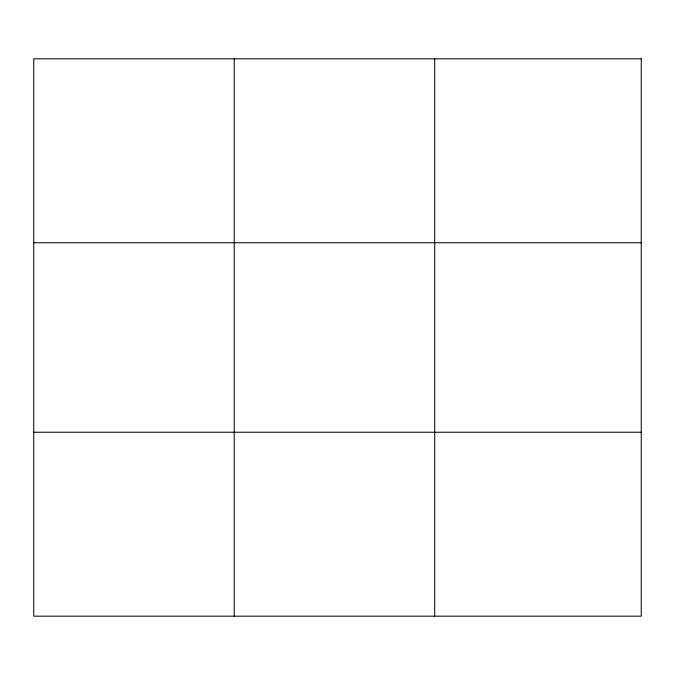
<?xml version="1.0" encoding="UTF-8"?>
<svg xmlns="http://www.w3.org/2000/svg" width="675" height="675" viewBox="0 0 675 675"><rect width="100%" height="100%" fill="white"/><g stroke="black" fill="none" stroke-linecap="round" stroke-linejoin="round"><path stroke-width="1.01" d="M234.225 616.174L234.225 58.826M434.7 616.174L434.7 58.826M33.75 242.755L641.25 242.755M33.75 432.245L641.25 432.245M641.25 58.826L641.25 616.174L33.75 616.174L33.75 58.826L641.25 58.826"/></g></svg>
